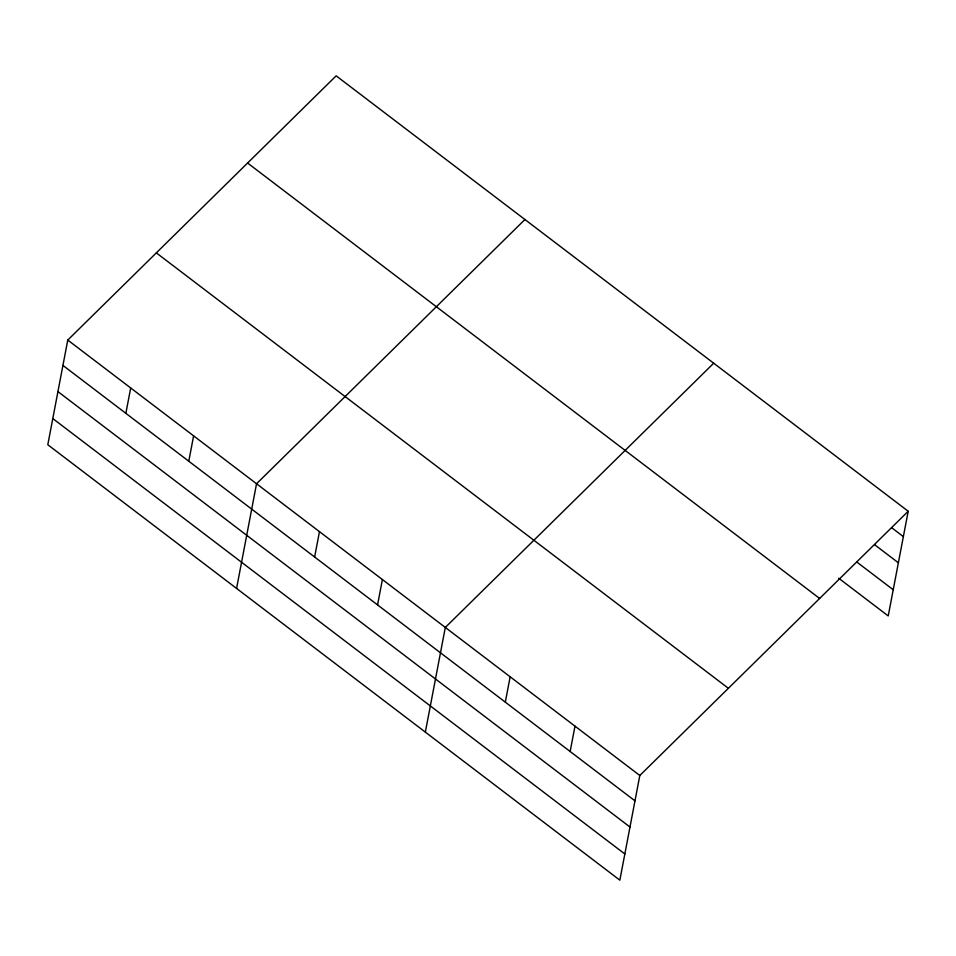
<?xml version="1.0" encoding="UTF-8"?>
<svg xmlns="http://www.w3.org/2000/svg" width="956" height="956" viewBox="0 0 956 956"><rect width="100%" height="100%" fill="white"/><g stroke="black" fill="none" stroke-linecap="round" stroke-linejoin="round"><path stroke-width="1.43" d="M67.768 340.061L47.8 444.743L619.847 880.165L639.815 775.495L908.2 511.257L336.154 75.835L67.768 340.061L639.815 775.495M125.857 413.315L130.697 387.969M188.786 461.21L193.614 435.864M236.574 588.43L256.543 483.76L524.928 219.522M314.632 557.001L319.471 531.655M377.56 604.897L382.388 579.551M425.348 732.117L445.317 627.447L713.702 363.22M505.318 702.146L510.146 676.8M570.146 751.5L574.986 726.142M908.2 511.257L888.232 615.939L838.723 578.249M891.578 527.64L903.36 536.615M874.8 544.848L898.365 562.785M856.684 561.937L893.227 589.756M247.592 163.034L819.627 598.456M156.33 252.874L728.376 688.296M62.929 365.419L634.975 800.841M57.934 391.59L629.98 827.024M52.795 418.561L624.842 853.983"/></g></svg>
